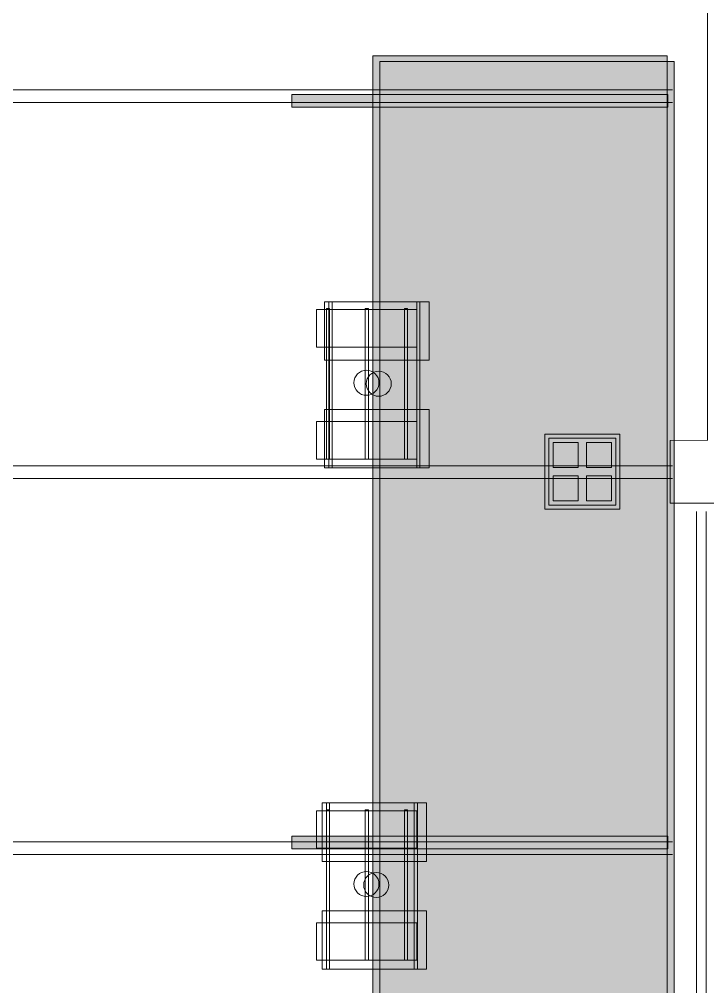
# Model space of a CAD drawing. Header units: inches. Extents: x -10671 to 1761, y -674 to 7170.
# Drawn here: x -2864.9 to -2535.2, y 2291.8 to 2754.8 of the extents above; entities that cross this region are included whole.
import ezdxf

# ---------------------------------------------------------------- set-up
doc = ezdxf.new("R2010")
doc.units = ezdxf.units.IN
doc.header["$LTSCALE"] = 19.2
doc.header["$MEASUREMENT"] = 0
for name, color, linetype, lineweight, true_color in [('DWG-bldg-utility box', 3, 'Continuous', 18, 0x00ff00), ('PDF', 6, 'Continuous', 5, 0xff00ff), ('Venue-Airwall Closed', 7, 'Continuous', 5, 0x000000), ('Venue-Ceiling-HVAC', 7, 'Continuous', 5, 0xbbbbbb), ('Venue-Ceiling-Obstructions', 7, 'Continuous', 5, 0xdd0000), ('Venue-NO HANG ZONE', 7, 'Continuous', 15, 0xdd0000), ('Venue-Rigging Steel-High', 7, 'Continuous', 5, 0x800000)]:
    doc.layers.add(name, color=color, linetype=linetype, lineweight=lineweight, true_color=true_color)
for name, color, linetype, lineweight in [('Venue-Ceiling-Lights', 7, 'Continuous', 5), ('Venue-Floor Pockets', 7, 'Continuous', 5), ('Venue-Walls and Doors', 7, 'Continuous', 5)]:
    doc.layers.add(name, color=color, linetype=linetype, lineweight=lineweight)

# ---------------------------------------------------------------- blocks, each defined once
blk = doc.blocks.new('FLOORBOX')
at = {"layer": 'Venue-Floor Pockets', "linetype": 'Continuous', "lineweight": 0, "true_color": 0xaaaaaa}
blk.add_hatch(color=253, dxfattribs=at).paths.add_polyline_path([(-18, 18), (18, 18), (18, -18), (-18, -18)])
at = {"layer": 'Venue-Floor Pockets', "linetype": 'Continuous', "lineweight": 0, "true_color": 0xbbbbbb}
blk.add_hatch(color=9, dxfattribs=at).paths.add_polyline_path([(-16, 16), (16, 16), (16, -16), (-16, -16)])
at = {"layer": 'Venue-Floor Pockets', "linetype": 'Continuous', "lineweight": 0, "true_color": 0xdddddd}
for points in [[(-14, 14), (-2, 14), (-2, 2), (-14, 2)], [(2, 14), (14, 14), (14, 2), (2, 2)], [(-14, -2), (-2, -2), (-2, -14), (-14, -14)], [(2, -2), (14, -2), (14, -14), (2, -14)]]:
    blk.add_hatch(color=254, dxfattribs=at).paths.add_polyline_path(points)
at = {"layer": 'Venue-Floor Pockets', "color": 7, "linetype": 'Continuous', "lineweight": 5, "flags": 128}
for points in [[(-18, 18), (18, 18), (18, -18), (-18, -18)], [(-16, 16), (16, 16), (16, -16), (-16, -16)], [(-14, 14), (-2, 14), (-2, 2), (-14, 2)], [(2, 14), (14, 14), (14, 2), (2, 2)], [(-14, -2), (-2, -2), (-2, -14), (-14, -14)], [(2, -2), (14, -2), (14, -14), (2, -14)]]:
    blk.add_lwpolyline(points, close=True, dxfattribs=at)
blk = doc.blocks.new('Airhandler 1 H_2 (2D)')
at = {"layer": 'Venue-Ceiling-HVAC', "linetype": 'Continuous', "lineweight": 0, "true_color": 0xbbbbbb}
for points in [[(617.98, 90), (623.98, 90), (623.98, -90), (617.98, -90)], [(972.98, 90), (978.98, 90), (978.98, -90), (972.98, -90)], [(-997.5, 51.33), (997.5, 51.33), (997.5, -89.67), (-997.5, -89.67)]]:
    blk.add_hatch(color=9, dxfattribs=at).paths.add_polyline_path(points)
at = {"layer": 'Venue-Ceiling-HVAC', "flags": 128}
for points in [[(617.98, 90), (623.98, 90), (623.98, -90), (617.98, -90)], [(972.98, 90), (978.98, 90), (978.98, -90), (972.98, -90)], [(-997.5, 51.33), (997.5, 51.33), (997.5, -89.67), (-997.5, -89.67)]]:
    blk.add_lwpolyline(points, close=True, dxfattribs=at)
blk = doc.blocks.new('Group-1388-1')
at = {"layer": 'PDF'}
for points, invisible_edges in [([(-2704.54, 2582.03, 398), (-2704.2, 2583.16, 398), (-2703.65, 2584.2, 398), (-2704.54, 2582.03, 398)], 12), ([(-2704.54, 2579.69, 398), (-2704.54, 2582.03, 398), (-2703.65, 2584.2, 398), (-2704.54, 2579.69, 398)], 15), ([(-2699.83, 2574.98, 398), (-2704.54, 2579.69, 398), (-2703.65, 2584.2, 398), (-2699.83, 2574.98, 398)], 15), ([(-2703.65, 2584.2, 388), (-2704.2, 2583.16, 388), (-2704.54, 2582.03, 388), (-2703.65, 2584.2, 388)], 12), ([(-2703.65, 2584.2, 388), (-2704.54, 2582.03, 388), (-2704.54, 2579.69, 388), (-2703.65, 2584.2, 388)], 15), ([(-2703.65, 2584.2, 388), (-2704.54, 2579.69, 388), (-2702.9, 2576.62, 388), (-2703.65, 2584.2, 388)], 15), ([(-2703.65, 2584.2, 398), (-2701.99, 2585.85, 398), (-2698.66, 2586.86, 398), (-2703.65, 2584.2, 398)], 15), ([(-2703.65, 2584.2, 398), (-2698.66, 2586.86, 398), (-2694.42, 2585.11, 398), (-2703.65, 2584.2, 398)], 15), ([(-2698.66, 2586.86, 388), (-2701.99, 2585.85, 388), (-2703.65, 2584.2, 388), (-2698.66, 2586.86, 388)], 15), ([(-2692.77, 2582.03, 388), (-2698.66, 2586.86, 388), (-2703.65, 2584.2, 388), (-2692.77, 2582.03, 388)], 15), ([(-2703.65, 2584.2, 398), (-2702.9, 2585.11, 398), (-2701.99, 2585.85, 398), (-2703.65, 2584.2, 398)], 12), ([(-2701.99, 2585.85, 388), (-2702.9, 2585.11, 388), (-2703.65, 2584.2, 388), (-2701.99, 2585.85, 388)], 12), ([(-2699.83, 2574.98, 398), (-2703.65, 2584.2, 398), (-2694.42, 2585.11, 398), (-2699.83, 2574.98, 398)], 15), ([(-2703.65, 2584.2, 388), (-2702.9, 2576.62, 388), (-2697.49, 2574.98, 388), (-2703.65, 2584.2, 388)], 15), ([(-2703.65, 2584.2, 388), (-2697.49, 2574.98, 388), (-2692.77, 2582.03, 388), (-2703.65, 2584.2, 388)], 15), ([(-2701.99, 2585.85, 398), (-2700.96, 2586.41, 398), (-2698.66, 2586.86, 398), (-2701.99, 2585.85, 398)], 14), ([(-2698.66, 2586.86, 388), (-2700.96, 2586.41, 388), (-2701.99, 2585.85, 388), (-2698.66, 2586.86, 388)], 13), ([(-2700.96, 2586.41, 398), (-2699.83, 2586.75, 398), (-2698.66, 2586.86, 398), (-2700.96, 2586.41, 398)], 12), ([(-2698.66, 2586.86, 388), (-2699.83, 2586.75, 388), (-2700.96, 2586.41, 388), (-2698.66, 2586.86, 388)], 12), ([(-2694.42, 2585.11, 398), (-2694.42, 2576.62, 398), (-2699.83, 2574.98, 398), (-2694.42, 2585.11, 398)], 15), ([(-2698.66, 2586.86, 398), (-2697.49, 2586.75, 398), (-2696.36, 2586.41, 398), (-2698.66, 2586.86, 398)], 12), ([(-2698.66, 2586.86, 398), (-2696.36, 2586.41, 398), (-2694.42, 2585.11, 398), (-2698.66, 2586.86, 398)], 15), ([(-2696.36, 2586.41, 388), (-2697.49, 2586.75, 388), (-2698.66, 2586.86, 388), (-2696.36, 2586.41, 388)], 12), ([(-2694.42, 2585.11, 388), (-2696.36, 2586.41, 388), (-2698.66, 2586.86, 388), (-2694.42, 2585.11, 388)], 15), ([(-2692.77, 2582.03, 388), (-2694.42, 2585.11, 388), (-2698.66, 2586.86, 388), (-2692.77, 2582.03, 388)], 15), ([(-2696.36, 2586.41, 398), (-2695.33, 2585.85, 398), (-2694.42, 2585.11, 398), (-2696.36, 2586.41, 398)], 12), ([(-2694.42, 2585.11, 388), (-2695.33, 2585.85, 388), (-2696.36, 2586.41, 388), (-2694.42, 2585.11, 388)], 12), ([(-2694.42, 2585.11, 398), (-2693.67, 2584.2, 398), (-2692.77, 2582.03, 398), (-2694.42, 2585.11, 398)], 14), ([(-2694.42, 2585.11, 398), (-2692.77, 2582.03, 398), (-2692.77, 2579.69, 398), (-2694.42, 2585.11, 398)], 15), ([(-2694.42, 2585.11, 398), (-2692.77, 2579.69, 398), (-2694.42, 2576.62, 398), (-2694.42, 2585.11, 398)], 15), ([(-2692.77, 2582.03, 388), (-2693.67, 2584.2, 388), (-2694.42, 2585.11, 388), (-2692.77, 2582.03, 388)], 13), ([(-2693.67, 2584.2, 398), (-2693.12, 2583.16, 398), (-2692.77, 2582.03, 398), (-2693.67, 2584.2, 398)], 12), ([(-2692.77, 2582.03, 388), (-2693.12, 2583.16, 388), (-2693.67, 2584.2, 388), (-2692.77, 2582.03, 388)], 12), ([(-2704.54, 2579.69, 398), (-2704.66, 2580.86, 398), (-2704.54, 2582.03, 398), (-2704.54, 2579.69, 398)], 12), ([(-2704.54, 2582.03, 388), (-2704.66, 2580.86, 388), (-2704.54, 2579.69, 388), (-2704.54, 2582.03, 388)], 12), ([(-2702.9, 2576.62, 398), (-2704.2, 2578.57, 398), (-2704.54, 2579.69, 398), (-2702.9, 2576.62, 398)], 13), ([(-2699.83, 2574.98, 398), (-2702.9, 2576.62, 398), (-2704.54, 2579.69, 398), (-2699.83, 2574.98, 398)], 15), ([(-2704.54, 2579.69, 388), (-2704.2, 2578.57, 388), (-2702.9, 2576.62, 388), (-2704.54, 2579.69, 388)], 14), ([(-2697.49, 2574.98, 388), (-2694.42, 2576.62, 388), (-2692.77, 2582.03, 388), (-2697.49, 2574.98, 388)], 15), ([(-2694.42, 2576.62, 388), (-2692.77, 2579.69, 388), (-2692.77, 2582.03, 388), (-2694.42, 2576.62, 388)], 15), ([(-2692.77, 2579.69, 398), (-2693.12, 2578.57, 398), (-2694.42, 2576.62, 398), (-2692.77, 2579.69, 398)], 14), ([(-2694.42, 2576.62, 388), (-2693.12, 2578.57, 388), (-2692.77, 2579.69, 388), (-2694.42, 2576.62, 388)], 13), ([(-2692.77, 2582.03, 398), (-2692.66, 2580.86, 398), (-2692.77, 2579.69, 398), (-2692.77, 2582.03, 398)], 12), ([(-2692.77, 2579.69, 388), (-2692.66, 2580.86, 388), (-2692.77, 2582.03, 388), (-2692.77, 2579.69, 388)], 12), ([(-2702.9, 2576.62, 398), (-2703.65, 2577.53, 398), (-2704.2, 2578.57, 398), (-2702.9, 2576.62, 398)], 12), ([(-2704.2, 2578.57, 388), (-2703.65, 2577.53, 388), (-2702.9, 2576.62, 388), (-2704.2, 2578.57, 388)], 12), ([(-2699.83, 2574.98, 398), (-2701.99, 2575.87, 398), (-2702.9, 2576.62, 398), (-2699.83, 2574.98, 398)], 13), ([(-2702.9, 2576.62, 388), (-2701.99, 2575.87, 388), (-2699.83, 2574.98, 388), (-2702.9, 2576.62, 388)], 14), ([(-2702.9, 2576.62, 388), (-2699.83, 2574.98, 388), (-2697.49, 2574.98, 388), (-2702.9, 2576.62, 388)], 15), ([(-2699.83, 2574.98, 398), (-2700.96, 2575.32, 398), (-2701.99, 2575.87, 398), (-2699.83, 2574.98, 398)], 12), ([(-2701.99, 2575.87, 388), (-2700.96, 2575.32, 388), (-2699.83, 2574.98, 388), (-2701.99, 2575.87, 388)], 12), ([(-2694.42, 2576.62, 398), (-2697.49, 2574.98, 398), (-2699.83, 2574.98, 398), (-2694.42, 2576.62, 398)], 15), ([(-2697.49, 2574.98, 398), (-2698.66, 2574.86, 398), (-2699.83, 2574.98, 398), (-2697.49, 2574.98, 398)], 12), ([(-2699.83, 2574.98, 388), (-2698.66, 2574.86, 388), (-2697.49, 2574.98, 388), (-2699.83, 2574.98, 388)], 12), ([(-2694.42, 2576.62, 398), (-2695.33, 2575.87, 398), (-2697.49, 2574.98, 398), (-2694.42, 2576.62, 398)], 14), ([(-2697.49, 2574.98, 388), (-2695.33, 2575.87, 388), (-2694.42, 2576.62, 388), (-2697.49, 2574.98, 388)], 13), ([(-2695.33, 2575.87, 398), (-2696.36, 2575.32, 398), (-2697.49, 2574.98, 398), (-2695.33, 2575.87, 398)], 12), ([(-2697.49, 2574.98, 388), (-2696.36, 2575.32, 388), (-2695.33, 2575.87, 388), (-2697.49, 2574.98, 388)], 12), ([(-2693.12, 2578.57, 398), (-2693.67, 2577.53, 398), (-2694.42, 2576.62, 398), (-2693.12, 2578.57, 398)], 12), ([(-2694.42, 2576.62, 388), (-2693.67, 2577.53, 388), (-2693.12, 2578.57, 388), (-2694.42, 2576.62, 388)], 12)]:
    blk.add_3dface(points, dxfattribs=dict(at, invisible_edges=invisible_edges))
for points in [[(-2704.2, 2583.16, 388), (-2704.2, 2583.16, 398), (-2703.65, 2584.2, 398), (-2703.65, 2584.2, 388)], [(-2703.65, 2584.2, 388), (-2703.65, 2584.2, 398), (-2702.9, 2585.11, 398), (-2702.9, 2585.11, 388)], [(-2702.9, 2585.11, 388), (-2702.9, 2585.11, 398), (-2701.99, 2585.85, 398), (-2701.99, 2585.85, 388)], [(-2701.99, 2585.85, 388), (-2701.99, 2585.85, 398), (-2700.96, 2586.41, 398), (-2700.96, 2586.41, 388)], [(-2700.96, 2586.41, 388), (-2700.96, 2586.41, 398), (-2699.83, 2586.75, 398), (-2699.83, 2586.75, 388)], [(-2699.83, 2586.75, 388), (-2699.83, 2586.75, 398), (-2698.66, 2586.86, 398), (-2698.66, 2586.86, 388)], [(-2698.66, 2586.86, 388), (-2698.66, 2586.86, 398), (-2697.49, 2586.75, 398), (-2697.49, 2586.75, 388)], [(-2697.49, 2586.75, 388), (-2697.49, 2586.75, 398), (-2696.36, 2586.41, 398), (-2696.36, 2586.41, 388)], [(-2696.36, 2586.41, 388), (-2696.36, 2586.41, 398), (-2695.33, 2585.85, 398), (-2695.33, 2585.85, 388)], [(-2695.33, 2585.85, 388), (-2695.33, 2585.85, 398), (-2694.42, 2585.11, 398), (-2694.42, 2585.11, 388)], [(-2694.42, 2585.11, 388), (-2694.42, 2585.11, 398), (-2693.67, 2584.2, 398), (-2693.67, 2584.2, 388)], [(-2693.67, 2584.2, 388), (-2693.67, 2584.2, 398), (-2693.12, 2583.16, 398), (-2693.12, 2583.16, 388)], [(-2704.66, 2580.86, 388), (-2704.66, 2580.86, 398), (-2704.54, 2582.03, 398), (-2704.54, 2582.03, 388)], [(-2704.54, 2579.69, 388), (-2704.54, 2579.69, 398), (-2704.66, 2580.86, 398), (-2704.66, 2580.86, 388)], [(-2704.54, 2582.03, 388), (-2704.54, 2582.03, 398), (-2704.2, 2583.16, 398), (-2704.2, 2583.16, 388)], [(-2704.2, 2578.57, 388), (-2704.2, 2578.57, 398), (-2704.54, 2579.69, 398), (-2704.54, 2579.69, 388)], [(-2693.12, 2583.16, 388), (-2693.12, 2583.16, 398), (-2692.77, 2582.03, 398), (-2692.77, 2582.03, 388)], [(-2692.77, 2579.69, 388), (-2692.77, 2579.69, 398), (-2693.12, 2578.57, 398), (-2693.12, 2578.57, 388)], [(-2692.77, 2582.03, 388), (-2692.77, 2582.03, 398), (-2692.66, 2580.86, 398), (-2692.66, 2580.86, 388)], [(-2692.66, 2580.86, 388), (-2692.66, 2580.86, 398), (-2692.77, 2579.69, 398), (-2692.77, 2579.69, 388)], [(-2703.65, 2577.53, 388), (-2703.65, 2577.53, 398), (-2704.2, 2578.57, 398), (-2704.2, 2578.57, 388)], [(-2702.9, 2576.62, 388), (-2702.9, 2576.62, 398), (-2703.65, 2577.53, 398), (-2703.65, 2577.53, 388)], [(-2701.99, 2575.87, 388), (-2701.99, 2575.87, 398), (-2702.9, 2576.62, 398), (-2702.9, 2576.62, 388)], [(-2700.96, 2575.32, 388), (-2700.96, 2575.32, 398), (-2701.99, 2575.87, 398), (-2701.99, 2575.87, 388)], [(-2699.83, 2574.98, 388), (-2699.83, 2574.98, 398), (-2700.96, 2575.32, 398), (-2700.96, 2575.32, 388)], [(-2698.66, 2574.86, 388), (-2698.66, 2574.86, 398), (-2699.83, 2574.98, 398), (-2699.83, 2574.98, 388)], [(-2697.49, 2574.98, 388), (-2697.49, 2574.98, 398), (-2698.66, 2574.86, 398), (-2698.66, 2574.86, 388)], [(-2696.36, 2575.32, 388), (-2696.36, 2575.32, 398), (-2697.49, 2574.98, 398), (-2697.49, 2574.98, 388)], [(-2695.33, 2575.87, 388), (-2695.33, 2575.87, 398), (-2696.36, 2575.32, 398), (-2696.36, 2575.32, 388)], [(-2694.42, 2576.62, 388), (-2694.42, 2576.62, 398), (-2695.33, 2575.87, 398), (-2695.33, 2575.87, 388)], [(-2693.67, 2577.53, 388), (-2693.67, 2577.53, 398), (-2694.42, 2576.62, 398), (-2694.42, 2576.62, 388)], [(-2693.12, 2578.57, 388), (-2693.12, 2578.57, 398), (-2693.67, 2577.53, 398), (-2693.67, 2577.53, 388)]]:
    blk.add_3dface(points, dxfattribs=at)
blk = doc.blocks.new('Group-1389-1')
at = {"layer": 'PDF'}
for points in [[(-2722.53, 2615.97, 393.91), (-2722.53, 2615.97, 397.91), (-2674.53, 2615.97, 397.91), (-2674.53, 2615.97, 393.91)], [(-2722.53, 2597.97, 393.91), (-2722.53, 2597.97, 397.91), (-2722.53, 2615.97, 397.91), (-2722.53, 2615.97, 393.91)], [(-2674.53, 2615.97, 397.91), (-2722.53, 2615.97, 397.91), (-2722.53, 2597.97, 397.91), (-2674.53, 2597.97, 397.91)], [(-2674.53, 2597.97, 393.91), (-2722.53, 2597.97, 393.91), (-2722.53, 2615.97, 393.91), (-2674.53, 2615.97, 393.91)], [(-2674.53, 2615.97, 393.91), (-2674.53, 2615.97, 397.91), (-2674.53, 2597.97, 397.91), (-2674.53, 2597.97, 393.91)], [(-2674.53, 2597.97, 393.91), (-2674.53, 2597.97, 397.91), (-2722.53, 2597.97, 397.91), (-2722.53, 2597.97, 393.91)]]:
    blk.add_3dface(points, dxfattribs=at)
blk = doc.blocks.new('Group-1390-1')
at = {"layer": 'PDF'}
for points in [[(-2680.43, 2616.36, 397.97), (-2680.43, 2616.36, 398.97), (-2678.93, 2616.36, 398.97), (-2678.93, 2616.36, 397.97)], [(-2680.43, 2544.36, 397.97), (-2680.43, 2544.36, 398.97), (-2680.43, 2616.36, 398.97), (-2680.43, 2616.36, 397.97)], [(-2678.93, 2616.36, 398.97), (-2680.43, 2616.36, 398.97), (-2680.43, 2544.36, 398.97), (-2678.93, 2544.36, 398.97)], [(-2678.93, 2544.36, 397.97), (-2680.43, 2544.36, 397.97), (-2680.43, 2616.36, 397.97), (-2678.93, 2616.36, 397.97)], [(-2678.93, 2616.36, 397.97), (-2678.93, 2616.36, 398.97), (-2678.93, 2544.36, 398.97), (-2678.93, 2544.36, 397.97)], [(-2678.93, 2544.36, 397.97), (-2678.93, 2544.36, 398.97), (-2680.43, 2544.36, 398.97), (-2680.43, 2544.36, 397.97)]]:
    blk.add_3dface(points, dxfattribs=at)
blk = doc.blocks.new('Group-1391-1')
at = {"layer": 'PDF'}
for points in [[(-2699.25, 2616.36, 397.97), (-2699.25, 2616.36, 398.97), (-2697.75, 2616.36, 398.97), (-2697.75, 2616.36, 397.97)], [(-2699.25, 2544.36, 397.97), (-2699.25, 2544.36, 398.97), (-2699.25, 2616.36, 398.97), (-2699.25, 2616.36, 397.97)], [(-2697.75, 2616.36, 398.97), (-2699.25, 2616.36, 398.97), (-2699.25, 2544.36, 398.97), (-2697.75, 2544.36, 398.97)], [(-2697.75, 2544.36, 397.97), (-2699.25, 2544.36, 397.97), (-2699.25, 2616.36, 397.97), (-2697.75, 2616.36, 397.97)], [(-2697.75, 2616.36, 397.97), (-2697.75, 2616.36, 398.97), (-2697.75, 2544.36, 398.97), (-2697.75, 2544.36, 397.97)], [(-2697.75, 2544.36, 397.97), (-2697.75, 2544.36, 398.97), (-2699.25, 2544.36, 398.97), (-2699.25, 2544.36, 397.97)]]:
    blk.add_3dface(points, dxfattribs=at)
blk = doc.blocks.new('Group-1392-1')
at = {"layer": 'PDF'}
for points in [[(-2717.85, 2616.36, 397.97), (-2717.85, 2616.36, 398.97), (-2716.35, 2616.36, 398.97), (-2716.35, 2616.36, 397.97)], [(-2717.85, 2544.36, 397.97), (-2717.85, 2544.36, 398.97), (-2717.85, 2616.36, 398.97), (-2717.85, 2616.36, 397.97)], [(-2716.35, 2616.36, 398.97), (-2717.85, 2616.36, 398.97), (-2717.85, 2544.36, 398.97), (-2716.35, 2544.36, 398.97)], [(-2716.35, 2544.36, 397.97), (-2717.85, 2544.36, 397.97), (-2717.85, 2616.36, 397.97), (-2716.35, 2616.36, 397.97)], [(-2716.35, 2616.36, 397.97), (-2716.35, 2616.36, 398.97), (-2716.35, 2544.36, 398.97), (-2716.35, 2544.36, 397.97)], [(-2716.35, 2544.36, 397.97), (-2716.35, 2544.36, 398.97), (-2717.85, 2544.36, 398.97), (-2717.85, 2544.36, 397.97)]]:
    blk.add_3dface(points, dxfattribs=at)
blk = doc.blocks.new('Group-1393-1')
at = {"layer": 'PDF'}
for points in [[(-2722.53, 2562.34, 393.91), (-2722.53, 2562.34, 397.91), (-2674.53, 2562.34, 397.91), (-2674.53, 2562.34, 393.91)], [(-2722.53, 2544.34, 393.91), (-2722.53, 2544.34, 397.91), (-2722.53, 2562.34, 397.91), (-2722.53, 2562.34, 393.91)], [(-2674.53, 2562.34, 397.91), (-2722.53, 2562.34, 397.91), (-2722.53, 2544.34, 397.91), (-2674.53, 2544.34, 397.91)], [(-2674.53, 2544.34, 393.91), (-2722.53, 2544.34, 393.91), (-2722.53, 2562.34, 393.91), (-2674.53, 2562.34, 393.91)], [(-2674.53, 2562.34, 393.91), (-2674.53, 2562.34, 397.91), (-2674.53, 2544.34, 397.91), (-2674.53, 2544.34, 393.91)], [(-2674.53, 2544.34, 393.91), (-2674.53, 2544.34, 397.91), (-2722.53, 2544.34, 397.91), (-2722.53, 2544.34, 393.91)]]:
    blk.add_3dface(points, dxfattribs=at)
blk = doc.blocks.new('Group-1394-1')
at = {"layer": 'PDF'}
for name in ['Group-1392-1', 'Group-1391-1', 'Group-1390-1', 'Group-1389-1', 'Group-1388-1', 'Group-1393-1']:
    blk.add_blockref(name, (0, 0), dxfattribs=at)
blk = doc.blocks.new('Group-1395-1')
at = {"layer": 'PDF'}
for points, invisible_edges in [([(-2704.54, 2342.08, 398), (-2702.9, 2345.15, 398), (-2700.96, 2346.45, 398), (-2704.54, 2342.08, 398)], 15), ([(-2703.65, 2337.58, 398), (-2704.54, 2342.08, 398), (-2700.96, 2346.45, 398), (-2703.65, 2337.58, 398)], 15), ([(-2700.96, 2346.45, 388), (-2702.9, 2345.15, 388), (-2704.54, 2342.08, 388), (-2700.96, 2346.45, 388)], 15), ([(-2700.96, 2346.45, 388), (-2704.54, 2342.08, 388), (-2703.65, 2337.58, 388), (-2700.96, 2346.45, 388)], 15), ([(-2704.54, 2342.08, 398), (-2704.2, 2343.21, 398), (-2702.9, 2345.15, 398), (-2704.54, 2342.08, 398)], 14), ([(-2702.9, 2345.15, 388), (-2704.2, 2343.21, 388), (-2704.54, 2342.08, 388), (-2702.9, 2345.15, 388)], 13), ([(-2704.2, 2343.21, 398), (-2703.65, 2344.24, 398), (-2702.9, 2345.15, 398), (-2704.2, 2343.21, 398)], 12), ([(-2702.9, 2345.15, 388), (-2703.65, 2344.24, 388), (-2704.2, 2343.21, 388), (-2702.9, 2345.15, 388)], 12), ([(-2703.65, 2337.58, 398), (-2700.96, 2346.45, 398), (-2692.77, 2339.74, 398), (-2703.65, 2337.58, 398)], 15), ([(-2703.65, 2337.58, 388), (-2692.77, 2342.08, 388), (-2700.96, 2346.45, 388), (-2703.65, 2337.58, 388)], 15), ([(-2702.9, 2345.15, 398), (-2701.99, 2345.9, 398), (-2700.96, 2346.45, 398), (-2702.9, 2345.15, 398)], 12), ([(-2700.96, 2346.45, 388), (-2701.99, 2345.9, 388), (-2702.9, 2345.15, 388), (-2700.96, 2346.45, 388)], 12), ([(-2700.96, 2346.45, 398), (-2699.83, 2346.79, 398), (-2698.66, 2346.91, 398), (-2700.96, 2346.45, 398)], 12), ([(-2700.96, 2346.45, 398), (-2698.66, 2346.91, 398), (-2696.36, 2346.45, 398), (-2700.96, 2346.45, 398)], 15), ([(-2698.66, 2346.91, 388), (-2699.83, 2346.79, 388), (-2700.96, 2346.45, 388), (-2698.66, 2346.91, 388)], 12), ([(-2696.36, 2346.45, 388), (-2698.66, 2346.91, 388), (-2700.96, 2346.45, 388), (-2696.36, 2346.45, 388)], 15), ([(-2700.96, 2346.45, 398), (-2696.36, 2346.45, 398), (-2694.42, 2345.15, 398), (-2700.96, 2346.45, 398)], 15), ([(-2700.96, 2346.45, 398), (-2694.42, 2345.15, 398), (-2692.77, 2339.74, 398), (-2700.96, 2346.45, 398)], 15), ([(-2692.77, 2342.08, 388), (-2696.36, 2346.45, 388), (-2700.96, 2346.45, 388), (-2692.77, 2342.08, 388)], 15), ([(-2698.66, 2346.91, 398), (-2697.49, 2346.79, 398), (-2696.36, 2346.45, 398), (-2698.66, 2346.91, 398)], 12), ([(-2696.36, 2346.45, 388), (-2697.49, 2346.79, 388), (-2698.66, 2346.91, 388), (-2696.36, 2346.45, 388)], 12), ([(-2696.36, 2346.45, 398), (-2695.33, 2345.9, 398), (-2694.42, 2345.15, 398), (-2696.36, 2346.45, 398)], 12), ([(-2694.42, 2345.15, 388), (-2695.33, 2345.9, 388), (-2696.36, 2346.45, 388), (-2694.42, 2345.15, 388)], 12), ([(-2692.77, 2342.08, 388), (-2694.42, 2345.15, 388), (-2696.36, 2346.45, 388), (-2692.77, 2342.08, 388)], 15), ([(-2694.42, 2345.15, 398), (-2693.67, 2344.24, 398), (-2693.12, 2343.21, 398), (-2694.42, 2345.15, 398)], 12), ([(-2694.42, 2345.15, 398), (-2693.12, 2343.21, 398), (-2692.77, 2342.08, 398), (-2694.42, 2345.15, 398)], 13), ([(-2694.42, 2345.15, 398), (-2692.77, 2342.08, 398), (-2692.77, 2339.74, 398), (-2694.42, 2345.15, 398)], 15), ([(-2693.12, 2343.21, 388), (-2693.67, 2344.24, 388), (-2694.42, 2345.15, 388), (-2693.12, 2343.21, 388)], 12), ([(-2692.77, 2342.08, 388), (-2693.12, 2343.21, 388), (-2694.42, 2345.15, 388), (-2692.77, 2342.08, 388)], 14), ([(-2704.54, 2339.74, 398), (-2704.66, 2340.91, 398), (-2704.54, 2342.08, 398), (-2704.54, 2339.74, 398)], 12), ([(-2704.54, 2342.08, 388), (-2704.66, 2340.91, 388), (-2704.54, 2339.74, 388), (-2704.54, 2342.08, 388)], 12), ([(-2703.65, 2337.58, 398), (-2704.54, 2339.74, 398), (-2704.54, 2342.08, 398), (-2703.65, 2337.58, 398)], 15), ([(-2704.54, 2342.08, 388), (-2704.54, 2339.74, 388), (-2703.65, 2337.58, 388), (-2704.54, 2342.08, 388)], 15), ([(-2703.65, 2337.58, 398), (-2704.2, 2338.61, 398), (-2704.54, 2339.74, 398), (-2703.65, 2337.58, 398)], 12), ([(-2704.54, 2339.74, 388), (-2704.2, 2338.61, 388), (-2703.65, 2337.58, 388), (-2704.54, 2339.74, 388)], 12), ([(-2703.65, 2337.58, 388), (-2694.42, 2336.67, 388), (-2692.77, 2342.08, 388), (-2703.65, 2337.58, 388)], 15), ([(-2692.77, 2339.74, 398), (-2698.66, 2334.91, 398), (-2703.65, 2337.58, 398), (-2692.77, 2339.74, 398)], 15), ([(-2692.77, 2339.74, 398), (-2694.42, 2336.67, 398), (-2698.66, 2334.91, 398), (-2692.77, 2339.74, 398)], 15), ([(-2694.42, 2336.67, 388), (-2692.77, 2339.74, 388), (-2692.77, 2342.08, 388), (-2694.42, 2336.67, 388)], 15), ([(-2692.77, 2339.74, 398), (-2693.67, 2337.58, 398), (-2694.42, 2336.67, 398), (-2692.77, 2339.74, 398)], 13), ([(-2694.42, 2336.67, 388), (-2693.67, 2337.58, 388), (-2692.77, 2339.74, 388), (-2694.42, 2336.67, 388)], 14), ([(-2692.77, 2339.74, 398), (-2693.12, 2338.61, 398), (-2693.67, 2337.58, 398), (-2692.77, 2339.74, 398)], 12), ([(-2693.67, 2337.58, 388), (-2693.12, 2338.61, 388), (-2692.77, 2339.74, 388), (-2693.67, 2337.58, 388)], 12), ([(-2692.77, 2342.08, 398), (-2692.66, 2340.91, 398), (-2692.77, 2339.74, 398), (-2692.77, 2342.08, 398)], 12), ([(-2692.77, 2339.74, 388), (-2692.66, 2340.91, 388), (-2692.77, 2342.08, 388), (-2692.77, 2339.74, 388)], 12), ([(-2701.99, 2335.92, 398), (-2702.9, 2336.67, 398), (-2703.65, 2337.58, 398), (-2701.99, 2335.92, 398)], 12), ([(-2698.66, 2334.91, 398), (-2701.99, 2335.92, 398), (-2703.65, 2337.58, 398), (-2698.66, 2334.91, 398)], 15), ([(-2703.65, 2337.58, 388), (-2702.9, 2336.67, 388), (-2701.99, 2335.92, 388), (-2703.65, 2337.58, 388)], 12), ([(-2703.65, 2337.58, 388), (-2701.99, 2335.92, 388), (-2698.66, 2334.91, 388), (-2703.65, 2337.58, 388)], 15), ([(-2703.65, 2337.58, 388), (-2698.66, 2334.91, 388), (-2694.42, 2336.67, 388), (-2703.65, 2337.58, 388)], 15), ([(-2698.66, 2334.91, 398), (-2700.96, 2335.37, 398), (-2701.99, 2335.92, 398), (-2698.66, 2334.91, 398)], 13), ([(-2701.99, 2335.92, 388), (-2700.96, 2335.37, 388), (-2698.66, 2334.91, 388), (-2701.99, 2335.92, 388)], 14), ([(-2698.66, 2334.91, 398), (-2699.83, 2335.02, 398), (-2700.96, 2335.37, 398), (-2698.66, 2334.91, 398)], 12), ([(-2700.96, 2335.37, 388), (-2699.83, 2335.02, 388), (-2698.66, 2334.91, 388), (-2700.96, 2335.37, 388)], 12), ([(-2694.42, 2336.67, 398), (-2696.36, 2335.37, 398), (-2698.66, 2334.91, 398), (-2694.42, 2336.67, 398)], 15), ([(-2698.66, 2334.91, 388), (-2696.36, 2335.37, 388), (-2694.42, 2336.67, 388), (-2698.66, 2334.91, 388)], 15), ([(-2696.36, 2335.37, 398), (-2697.49, 2335.02, 398), (-2698.66, 2334.91, 398), (-2696.36, 2335.37, 398)], 12), ([(-2698.66, 2334.91, 388), (-2697.49, 2335.02, 388), (-2696.36, 2335.37, 388), (-2698.66, 2334.91, 388)], 12), ([(-2694.42, 2336.67, 398), (-2695.33, 2335.92, 398), (-2696.36, 2335.37, 398), (-2694.42, 2336.67, 398)], 12), ([(-2696.36, 2335.37, 388), (-2695.33, 2335.92, 388), (-2694.42, 2336.67, 388), (-2696.36, 2335.37, 388)], 12)]:
    blk.add_3dface(points, dxfattribs=dict(at, invisible_edges=invisible_edges))
for points in [[(-2704.54, 2342.08, 388), (-2704.54, 2342.08, 398), (-2704.2, 2343.21, 398), (-2704.2, 2343.21, 388)], [(-2704.2, 2343.21, 388), (-2704.2, 2343.21, 398), (-2703.65, 2344.24, 398), (-2703.65, 2344.24, 388)], [(-2703.65, 2344.24, 388), (-2703.65, 2344.24, 398), (-2702.9, 2345.15, 398), (-2702.9, 2345.15, 388)], [(-2702.9, 2345.15, 388), (-2702.9, 2345.15, 398), (-2701.99, 2345.9, 398), (-2701.99, 2345.9, 388)], [(-2701.99, 2345.9, 388), (-2701.99, 2345.9, 398), (-2700.96, 2346.45, 398), (-2700.96, 2346.45, 388)], [(-2700.96, 2346.45, 388), (-2700.96, 2346.45, 398), (-2699.83, 2346.79, 398), (-2699.83, 2346.79, 388)], [(-2699.83, 2346.79, 388), (-2699.83, 2346.79, 398), (-2698.66, 2346.91, 398), (-2698.66, 2346.91, 388)], [(-2698.66, 2346.91, 388), (-2698.66, 2346.91, 398), (-2697.49, 2346.79, 398), (-2697.49, 2346.79, 388)], [(-2697.49, 2346.79, 388), (-2697.49, 2346.79, 398), (-2696.36, 2346.45, 398), (-2696.36, 2346.45, 388)], [(-2696.36, 2346.45, 388), (-2696.36, 2346.45, 398), (-2695.33, 2345.9, 398), (-2695.33, 2345.9, 388)], [(-2695.33, 2345.9, 388), (-2695.33, 2345.9, 398), (-2694.42, 2345.15, 398), (-2694.42, 2345.15, 388)], [(-2694.42, 2345.15, 388), (-2694.42, 2345.15, 398), (-2693.67, 2344.24, 398), (-2693.67, 2344.24, 388)], [(-2693.67, 2344.24, 388), (-2693.67, 2344.24, 398), (-2693.12, 2343.21, 398), (-2693.12, 2343.21, 388)], [(-2693.12, 2343.21, 388), (-2693.12, 2343.21, 398), (-2692.77, 2342.08, 398), (-2692.77, 2342.08, 388)], [(-2704.66, 2340.91, 388), (-2704.66, 2340.91, 398), (-2704.54, 2342.08, 398), (-2704.54, 2342.08, 388)], [(-2704.54, 2339.74, 388), (-2704.54, 2339.74, 398), (-2704.66, 2340.91, 398), (-2704.66, 2340.91, 388)], [(-2704.2, 2338.61, 388), (-2704.2, 2338.61, 398), (-2704.54, 2339.74, 398), (-2704.54, 2339.74, 388)], [(-2703.65, 2337.58, 388), (-2703.65, 2337.58, 398), (-2704.2, 2338.61, 398), (-2704.2, 2338.61, 388)], [(-2693.12, 2338.61, 388), (-2693.12, 2338.61, 398), (-2693.67, 2337.58, 398), (-2693.67, 2337.58, 388)], [(-2692.77, 2339.74, 388), (-2692.77, 2339.74, 398), (-2693.12, 2338.61, 398), (-2693.12, 2338.61, 388)], [(-2692.77, 2342.08, 388), (-2692.77, 2342.08, 398), (-2692.66, 2340.91, 398), (-2692.66, 2340.91, 388)], [(-2692.66, 2340.91, 388), (-2692.66, 2340.91, 398), (-2692.77, 2339.74, 398), (-2692.77, 2339.74, 388)], [(-2702.9, 2336.67, 388), (-2702.9, 2336.67, 398), (-2703.65, 2337.58, 398), (-2703.65, 2337.58, 388)], [(-2701.99, 2335.92, 388), (-2701.99, 2335.92, 398), (-2702.9, 2336.67, 398), (-2702.9, 2336.67, 388)], [(-2700.96, 2335.37, 388), (-2700.96, 2335.37, 398), (-2701.99, 2335.92, 398), (-2701.99, 2335.92, 388)], [(-2699.83, 2335.02, 388), (-2699.83, 2335.02, 398), (-2700.96, 2335.37, 398), (-2700.96, 2335.37, 388)], [(-2698.66, 2334.91, 388), (-2698.66, 2334.91, 398), (-2699.83, 2335.02, 398), (-2699.83, 2335.02, 388)], [(-2697.49, 2335.02, 388), (-2697.49, 2335.02, 398), (-2698.66, 2334.91, 398), (-2698.66, 2334.91, 388)], [(-2696.36, 2335.37, 388), (-2696.36, 2335.37, 398), (-2697.49, 2335.02, 398), (-2697.49, 2335.02, 388)], [(-2695.33, 2335.92, 388), (-2695.33, 2335.92, 398), (-2696.36, 2335.37, 398), (-2696.36, 2335.37, 388)], [(-2694.42, 2336.67, 388), (-2694.42, 2336.67, 398), (-2695.33, 2335.92, 398), (-2695.33, 2335.92, 388)], [(-2693.67, 2337.58, 388), (-2693.67, 2337.58, 398), (-2694.42, 2336.67, 398), (-2694.42, 2336.67, 388)]]:
    blk.add_3dface(points, dxfattribs=at)
blk = doc.blocks.new('Group-1396-1')
at = {"layer": 'PDF'}
for points in [[(-2722.53, 2376.01, 393.91), (-2722.53, 2376.01, 397.91), (-2674.53, 2376.01, 397.91), (-2674.53, 2376.01, 393.91)], [(-2722.53, 2358.01, 393.91), (-2722.53, 2358.01, 397.91), (-2722.53, 2376.01, 397.91), (-2722.53, 2376.01, 393.91)], [(-2674.53, 2376.01, 397.91), (-2722.53, 2376.01, 397.91), (-2722.53, 2358.01, 397.91), (-2674.53, 2358.01, 397.91)], [(-2674.53, 2358.01, 393.91), (-2722.53, 2358.01, 393.91), (-2722.53, 2376.01, 393.91), (-2674.53, 2376.01, 393.91)], [(-2674.53, 2376.01, 393.91), (-2674.53, 2376.01, 397.91), (-2674.53, 2358.01, 397.91), (-2674.53, 2358.01, 393.91)], [(-2674.53, 2358.01, 393.91), (-2674.53, 2358.01, 397.91), (-2722.53, 2358.01, 397.91), (-2722.53, 2358.01, 393.91)]]:
    blk.add_3dface(points, dxfattribs=at)
blk = doc.blocks.new('Group-1397-1')
at = {"layer": 'PDF'}
for points in [[(-2680.43, 2376.41, 397.97), (-2680.43, 2376.41, 398.97), (-2678.93, 2376.41, 398.97), (-2678.93, 2376.41, 397.97)], [(-2680.43, 2304.41, 397.97), (-2680.43, 2304.41, 398.97), (-2680.43, 2376.41, 398.97), (-2680.43, 2376.41, 397.97)], [(-2678.93, 2376.41, 398.97), (-2680.43, 2376.41, 398.97), (-2680.43, 2304.41, 398.97), (-2678.93, 2304.41, 398.97)], [(-2678.93, 2304.41, 397.97), (-2680.43, 2304.41, 397.97), (-2680.43, 2376.41, 397.97), (-2678.93, 2376.41, 397.97)], [(-2678.93, 2376.41, 397.97), (-2678.93, 2376.41, 398.97), (-2678.93, 2304.41, 398.97), (-2678.93, 2304.41, 397.97)], [(-2678.93, 2304.41, 397.97), (-2678.93, 2304.41, 398.97), (-2680.43, 2304.41, 398.97), (-2680.43, 2304.41, 397.97)]]:
    blk.add_3dface(points, dxfattribs=at)
blk = doc.blocks.new('Group-1398-1')
at = {"layer": 'PDF'}
for points in [[(-2699.25, 2376.41, 397.97), (-2699.25, 2376.41, 398.97), (-2697.75, 2376.41, 398.97), (-2697.75, 2376.41, 397.97)], [(-2699.25, 2304.41, 397.97), (-2699.25, 2304.41, 398.97), (-2699.25, 2376.41, 398.97), (-2699.25, 2376.41, 397.97)], [(-2697.75, 2376.41, 398.97), (-2699.25, 2376.41, 398.97), (-2699.25, 2304.41, 398.97), (-2697.75, 2304.41, 398.97)], [(-2697.75, 2304.41, 397.97), (-2699.25, 2304.41, 397.97), (-2699.25, 2376.41, 397.97), (-2697.75, 2376.41, 397.97)], [(-2697.75, 2376.41, 397.97), (-2697.75, 2376.41, 398.97), (-2697.75, 2304.41, 398.97), (-2697.75, 2304.41, 397.97)], [(-2697.75, 2304.41, 397.97), (-2697.75, 2304.41, 398.97), (-2699.25, 2304.41, 398.97), (-2699.25, 2304.41, 397.97)]]:
    blk.add_3dface(points, dxfattribs=at)
blk = doc.blocks.new('Group-1399-1')
at = {"layer": 'PDF'}
for points in [[(-2717.85, 2376.41, 397.97), (-2717.85, 2376.41, 398.97), (-2716.35, 2376.41, 398.97), (-2716.35, 2376.41, 397.97)], [(-2717.85, 2304.41, 397.97), (-2717.85, 2304.41, 398.97), (-2717.85, 2376.41, 398.97), (-2717.85, 2376.41, 397.97)], [(-2716.35, 2376.41, 398.97), (-2717.85, 2376.41, 398.97), (-2717.85, 2304.41, 398.97), (-2716.35, 2304.41, 398.97)], [(-2716.35, 2304.41, 397.97), (-2717.85, 2304.41, 397.97), (-2717.85, 2376.41, 397.97), (-2716.35, 2376.41, 397.97)], [(-2716.35, 2376.41, 397.97), (-2716.35, 2376.41, 398.97), (-2716.35, 2304.41, 398.97), (-2716.35, 2304.41, 397.97)], [(-2716.35, 2304.41, 397.97), (-2716.35, 2304.41, 398.97), (-2717.85, 2304.41, 398.97), (-2717.85, 2304.41, 397.97)]]:
    blk.add_3dface(points, dxfattribs=at)
blk = doc.blocks.new('Group-1400-1')
at = {"layer": 'PDF'}
for points in [[(-2722.53, 2322.38, 393.91), (-2722.53, 2322.38, 397.91), (-2674.53, 2322.38, 397.91), (-2674.53, 2322.38, 393.91)], [(-2722.53, 2304.38, 393.91), (-2722.53, 2304.38, 397.91), (-2722.53, 2322.38, 397.91), (-2722.53, 2322.38, 393.91)], [(-2674.53, 2322.38, 397.91), (-2722.53, 2322.38, 397.91), (-2722.53, 2304.38, 397.91), (-2674.53, 2304.38, 397.91)], [(-2674.53, 2304.38, 393.91), (-2722.53, 2304.38, 393.91), (-2722.53, 2322.38, 393.91), (-2674.53, 2322.38, 393.91)], [(-2674.53, 2322.38, 393.91), (-2674.53, 2322.38, 397.91), (-2674.53, 2304.38, 397.91), (-2674.53, 2304.38, 393.91)], [(-2674.53, 2304.38, 393.91), (-2674.53, 2304.38, 397.91), (-2722.53, 2304.38, 397.91), (-2722.53, 2304.38, 393.91)]]:
    blk.add_3dface(points, dxfattribs=at)
blk = doc.blocks.new('Group-1401-1')
at = {"layer": 'PDF'}
for name in ['Group-1396-1', 'Group-1399-1', 'Group-1398-1', 'Group-1397-1', 'Group-1395-1', 'Group-1400-1']:
    blk.add_blockref(name, (0, 0), dxfattribs=at)
blk = doc.blocks.new('Group-2734-1')
at = {"layer": 'Venue-Ceiling-Lights', "color": 7, "linetype": 'Continuous', "lineweight": 5, "flags": 128}
for points in [[(-2718.69, 2619.68), (-2668.69, 2619.68), (-2668.69, 2591.68), (-2718.69, 2591.68)], [(-2716.63, 2619.68), (-2715.13, 2619.68), (-2715.13, 2540.09), (-2716.63, 2540.09)], [(-2674.54, 2619.68), (-2673.04, 2619.68), (-2673.04, 2540.09), (-2674.54, 2540.09)], [(-2718.69, 2568.09), (-2668.69, 2568.09), (-2668.69, 2540.09), (-2718.69, 2540.09)]]:
    blk.add_lwpolyline(points, close=True, dxfattribs=at)
at = {"layer": 'Venue-Ceiling-Lights', "color": 7, "linetype": 'Continuous', "lineweight": 5}
blk.add_circle((-2692.77, 2580.39), 6, dxfattribs=at)
blk = doc.blocks.new('Group-2740-1')
at = {"layer": 'Venue-Ceiling-Lights', "color": 7, "linetype": 'Continuous', "lineweight": 5, "flags": 128}
for points in [[(-2719.9, 2379.72), (-2669.9, 2379.72), (-2669.9, 2351.72), (-2719.9, 2351.72)], [(-2717.84, 2379.72), (-2716.34, 2379.72), (-2716.34, 2300.14), (-2717.84, 2300.14)], [(-2675.75, 2379.72), (-2674.25, 2379.72), (-2674.25, 2300.14), (-2675.75, 2300.14)], [(-2719.9, 2328.14), (-2669.9, 2328.14), (-2669.9, 2300.14), (-2719.9, 2300.14)]]:
    blk.add_lwpolyline(points, close=True, dxfattribs=at)
at = {"layer": 'Venue-Ceiling-Lights', "color": 7, "linetype": 'Continuous', "lineweight": 5}
blk.add_circle((-2693.98, 2340.43), 6, dxfattribs=at)

msp = doc.modelspace()

# ---------------------------------------------------------------- hatches: boundary and pattern name
at = {"layer": 'Venue-Ceiling-Obstructions', "linetype": 'Continuous', "lineweight": 0}
msp.add_hatch(color=255, dxfattribs=at).paths.add_polyline_path([(-2692.27, 2734.68), (-2551.27, 2734.68), (-2551.27, 739.68), (-2692.27, 739.68)])

# ---------------------------------------------------------------- linework, layer by layer
at = {"layer": 'Venue-Airwall Closed'}
for p, q in [((-2540.5, 2519.3), (-2540.49, 756.3)), ((-2536, 2519.3), (-2535.99, 756.3))]:
    msp.add_line(p, q, dxfattribs=at)
at = {"layer": 'Venue-Ceiling-Obstructions', "flags": 128}
msp.add_lwpolyline([(-2692.27, 2734.68), (-2551.27, 2734.68), (-2551.27, 739.68), (-2692.27, 739.68)], close=True, dxfattribs=at)
at = {"layer": 'Venue-Rigging Steel-High'}
for p, q in [((-3975.08, 2721.04), (-2552.03, 2721.04)), ((-3975.08, 2715.04), (-2552.03, 2715.04)), ((-3975.08, 2541.04), (-2552.03, 2541.04)), ((-3975.08, 2535.04), (-2552.03, 2535.04)), ((-3975.08, 2361.08), (-2552.03, 2361.08)), ((-3975.08, 2355.08), (-2552.03, 2355.08))]:
    msp.add_line(p, q, dxfattribs=at)
at = {"layer": 'Venue-Walls and Doors'}
for p, q in [((-2535.25, 2553.3), (-2535.25, 2880.3)), ((-2535.25, 2553.3), (-2535.25, 2880.3)), ((-2535.26, 2553.31), (-2535.26, 2598.31))]:
    msp.add_line(p, q, dxfattribs=at)
at = {"layer": 'Venue-Walls and Doors', "flags": 128}
msp.add_lwpolyline([(-2535.26, 2553.31), (-2553.26, 2553.3), (-2553.26, 2523.3), (-2523.26, 2523.3), (-2523.26, 2541.3)], dxfattribs=at)

# ---------------------------------------------------------------- block references
at = {"layer": 'DWG-bldg-utility box', "rotation": 90}
msp.add_blockref('FLOORBOX', (-2595.26, 2538.29), dxfattribs=at)
at = {"layer": 'PDF'}
for name in ['Group-1394-1', 'Group-1401-1']:
    msp.add_blockref(name, (0, 0), dxfattribs=at)
at = {"layer": 'Venue-Ceiling-Lights', "color": 7}
for name in ['Group-2734-1', 'Group-2740-1']:
    msp.add_blockref(name, (0, 0), dxfattribs=at)
at = {"layer": 'Venue-NO HANG ZONE', "rotation": 90}
msp.add_blockref('Airhandler 1 H_2 (2D)', (-2644.34, 1739.81), dxfattribs=at)

doc.saveas('drawing.dxf')
